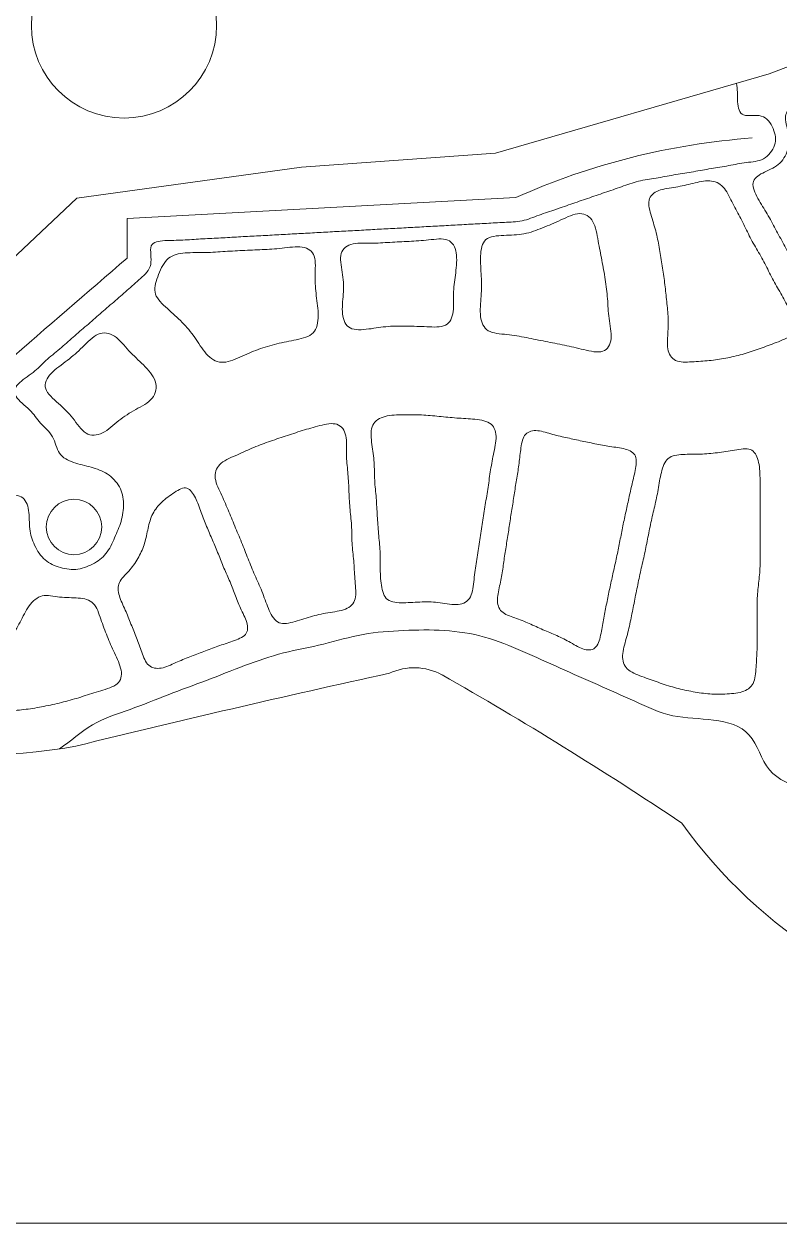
# Model space of a CAD drawing. Header units: inches. Extents: x 36 to 79.2, y 17.3 to 55.9.
# Drawn here: x 44.8 to 53.77, y 17.31 to 31.54 of the extents above; entities that cross this region are included whole.
import ezdxf

# ---------------------------------------------------------------- set-up
doc = ezdxf.new("R2010")
doc.units = ezdxf.units.IN
for name, color, linetype, lineweight in [('01_ORIGINAL_CAD', 7, 'CONTINUOUS', 20), ('10_EXTENSION_MASSES', 7, 'CONTINUOUS', 15), ('11_NODAL_COURTS', 7, 'CONTINUOUS', 15), ('15_NEIGHBOURHOOD_CIRCULATION', 7, 'CONTINUOUS', 13)]:
    doc.layers.add(name, color=color, linetype=linetype, lineweight=lineweight)

msp = doc.modelspace()

# ---------------------------------------------------------------- linework, layer by layer
at = {"layer": '01_ORIGINAL_CAD'}
msp.add_line((71.442, 17.312), (36.248, 17.312), dxfattribs=at)
for points in [[(53.65, 30.945, -0.14301), (60.243, 31.63, -0.286424), (65.36, 28.431), (66.481, 23.89, -0.272091), (64.9, 18.954), (63.661, 17.533)], [(53.65, 30.945), (50.4, 30.004), (48.095, 29.84), (45.427, 29.473), (42.376, 26.597), (41.758, 26.597, -0.10797), (36.248, 22.954)]]:
    msp.add_lwpolyline(points, format="xyb", dxfattribs=at)
msp.add_lwpolyline([(46.027, 28.759), (46.027, 29.23), (50.643, 29.479)], dxfattribs=at)
msp.add_circle((45.989, 31.521), 1.1, dxfattribs=at)
for centre, radius, start, end in [((54.073, 21.787), 8.422, 94.2501, 114.0352), ((177.596, -125.015), 202.378, 130.55026, 131.62005), ((44.306, 28.951), 6.083, 233.183, 280.5392), ((49.433, 23.211), 0.689, 61.2688, 115.2094), ((83.889, -134.15), 161.762, 102.40484, 103.75801), ((27.349, -15.654), 45.391, 56.1832, 60.407), ((57.468, 25.543), 5.979, 215.6658, 260.7622)]:
    msp.add_arc(centre, radius, start, end, dxfattribs=at)
at = {"layer": '10_EXTENSION_MASSES'}
for points, knots in [([(53.457, 29.632), (53.458, 29.687), (53.496, 29.726), (53.551, 29.758), (53.606, 29.79), (53.679, 29.814), (53.736, 29.854), (53.793, 29.895), (53.835, 29.953), (53.86, 30.017), (53.885, 30.081), (53.892, 30.151), (53.882, 30.222), (53.871, 30.292), (53.842, 30.363), (53.842, 30.421), (53.843, 30.479), (53.872, 30.524), (53.927, 30.559), (53.982, 30.594), (54.062, 30.619), (54.132, 30.626), (54.201, 30.632), (54.26, 30.62), (54.302, 30.579), (54.344, 30.537), (54.368, 30.466), (54.395, 30.398), (54.421, 30.331), (54.449, 30.266), (54.48, 30.204), (54.511, 30.142), (54.545, 30.082), (54.575, 30.02), (54.605, 29.957), (54.63, 29.893), (54.658, 29.83), (54.685, 29.766), (54.715, 29.704), (54.745, 29.641), (54.776, 29.579), (54.807, 29.517), (54.837, 29.454), (54.867, 29.392), (54.895, 29.329), (54.923, 29.267), (54.951, 29.204), (54.979, 29.142), (55.008, 29.079), (55.036, 29.017), (55.065, 28.953), (55.098, 28.888), (55.131, 28.823), (55.168, 28.756), (55.174, 28.697), (55.18, 28.637), (55.154, 28.585), (55.105, 28.544), (55.057, 28.503), (54.987, 28.473), (54.922, 28.441), (54.858, 28.409), (54.8, 28.375), (54.743, 28.338), (54.686, 28.302), (54.63, 28.263), (54.571, 28.222), (54.511, 28.181), (54.448, 28.137), (54.388, 28.123), (54.328, 28.108), (54.272, 28.124), (54.23, 28.168), (54.188, 28.211), (54.16, 28.283), (54.128, 28.349), (54.097, 28.414), (54.063, 28.474), (54.03, 28.534), (53.997, 28.594), (53.965, 28.655), (53.933, 28.716), (53.901, 28.778), (53.869, 28.84), (53.836, 28.9), (53.803, 28.961), (53.769, 29.021), (53.737, 29.081), (53.704, 29.141), (53.673, 29.202), (53.639, 29.261), (53.605, 29.321), (53.567, 29.38), (53.53, 29.444), (53.493, 29.508), (53.456, 29.577), (53.457, 29.632)], [0, 0, 0, 0, 0.03125, 0.03125, 0.03125, 0.0625, 0.0625, 0.0625, 0.09375, 0.09375, 0.09375, 0.125, 0.125, 0.125, 0.15625, 0.15625, 0.15625, 0.1875, 0.1875, 0.1875, 0.21875, 0.21875, 0.21875, 0.25, 0.25, 0.25, 0.28125, 0.28125, 0.28125, 0.3125, 0.3125, 0.3125, 0.34375, 0.34375, 0.34375, 0.375, 0.375, 0.375, 0.40625, 0.40625, 0.40625, 0.4375, 0.4375, 0.4375, 0.46875, 0.46875, 0.46875, 0.5, 0.5, 0.5, 0.53125, 0.53125, 0.53125, 0.5625, 0.5625, 0.5625, 0.59375, 0.59375, 0.59375, 0.625, 0.625, 0.625, 0.65625, 0.65625, 0.65625, 0.6875, 0.6875, 0.6875, 0.71875, 0.71875, 0.71875, 0.75, 0.75, 0.75, 0.78125, 0.78125, 0.78125, 0.8125, 0.8125, 0.8125, 0.84375, 0.84375, 0.84375, 0.875, 0.875, 0.875, 0.90625, 0.90625, 0.90625, 0.9375, 0.9375, 0.9375, 0.96875, 0.96875, 0.96875, 1, 1, 1, 1]), ([(52.223, 29.446), (52.235, 29.5), (52.279, 29.538), (52.338, 29.561), (52.397, 29.584), (52.471, 29.592), (52.541, 29.603), (52.61, 29.615), (52.675, 29.629), (52.743, 29.646), (52.811, 29.662), (52.881, 29.681), (52.943, 29.677), (53.006, 29.674), (53.06, 29.648), (53.102, 29.603), (53.144, 29.557), (53.174, 29.492), (53.206, 29.43), (53.237, 29.368), (53.271, 29.31), (53.302, 29.251), (53.333, 29.191), (53.361, 29.13), (53.391, 29.07), (53.42, 29.01), (53.452, 28.951), (53.486, 28.892), (53.519, 28.834), (53.554, 28.776), (53.586, 28.717), (53.617, 28.658), (53.646, 28.597), (53.677, 28.538), (53.708, 28.479), (53.742, 28.422), (53.774, 28.364), (53.807, 28.305), (53.838, 28.246), (53.873, 28.185), (53.909, 28.123), (53.948, 28.061), (53.96, 28.003), (53.972, 27.945), (53.957, 27.891), (53.914, 27.851), (53.871, 27.811), (53.8, 27.784), (53.733, 27.759), (53.667, 27.734), (53.604, 27.711), (53.542, 27.688), (53.479, 27.666), (53.416, 27.644), (53.352, 27.625), (53.288, 27.606), (53.223, 27.59), (53.158, 27.577), (53.093, 27.564), (53.028, 27.553), (52.962, 27.546), (52.896, 27.539), (52.828, 27.536), (52.758, 27.531), (52.687, 27.526), (52.614, 27.52), (52.559, 27.539), (52.503, 27.557), (52.466, 27.602), (52.451, 27.661), (52.435, 27.721), (52.442, 27.795), (52.446, 27.866), (52.451, 27.937), (52.453, 28.004), (52.449, 28.071), (52.446, 28.138), (52.437, 28.204), (52.43, 28.27), (52.422, 28.336), (52.416, 28.403), (52.408, 28.469), (52.4, 28.535), (52.39, 28.601), (52.38, 28.667), (52.37, 28.733), (52.359, 28.798), (52.347, 28.864), (52.336, 28.929), (52.324, 28.993), (52.308, 29.058), (52.292, 29.122), (52.272, 29.187), (52.252, 29.254), (52.232, 29.322), (52.211, 29.392), (52.223, 29.446)], [0, 0, 0, 0, 0.03125, 0.03125, 0.03125, 0.0625, 0.0625, 0.0625, 0.09375, 0.09375, 0.09375, 0.125, 0.125, 0.125, 0.15625, 0.15625, 0.15625, 0.1875, 0.1875, 0.1875, 0.21875, 0.21875, 0.21875, 0.25, 0.25, 0.25, 0.28125, 0.28125, 0.28125, 0.3125, 0.3125, 0.3125, 0.34375, 0.34375, 0.34375, 0.375, 0.375, 0.375, 0.40625, 0.40625, 0.40625, 0.4375, 0.4375, 0.4375, 0.46875, 0.46875, 0.46875, 0.5, 0.5, 0.5, 0.53125, 0.53125, 0.53125, 0.5625, 0.5625, 0.5625, 0.59375, 0.59375, 0.59375, 0.625, 0.625, 0.625, 0.65625, 0.65625, 0.65625, 0.6875, 0.6875, 0.6875, 0.71875, 0.71875, 0.71875, 0.75, 0.75, 0.75, 0.78125, 0.78125, 0.78125, 0.8125, 0.8125, 0.8125, 0.84375, 0.84375, 0.84375, 0.875, 0.875, 0.875, 0.90625, 0.90625, 0.90625, 0.9375, 0.9375, 0.9375, 0.96875, 0.96875, 0.96875, 1, 1, 1, 1]), ([(50.314, 27.899), (50.259, 27.932), (50.232, 27.994), (50.223, 28.068), (50.214, 28.142), (50.224, 28.228), (50.229, 28.309), (50.234, 28.389), (50.234, 28.465), (50.231, 28.544), (50.227, 28.623), (50.22, 28.706), (50.223, 28.785), (50.226, 28.864), (50.239, 28.939), (50.287, 28.979), (50.335, 29.02), (50.417, 29.026), (50.499, 29.03), (50.58, 29.033), (50.661, 29.034), (50.738, 29.049), (50.814, 29.063), (50.886, 29.09), (50.958, 29.119), (51.03, 29.148), (51.102, 29.178), (51.177, 29.213), (51.253, 29.248), (51.332, 29.287), (51.4, 29.288), (51.467, 29.29), (51.521, 29.254), (51.556, 29.192), (51.59, 29.131), (51.604, 29.043), (51.619, 28.963), (51.633, 28.882), (51.648, 28.808), (51.663, 28.734), (51.677, 28.659), (51.691, 28.583), (51.703, 28.507), (51.715, 28.431), (51.724, 28.354), (51.73, 28.278), (51.735, 28.201), (51.737, 28.126), (51.748, 28.045), (51.759, 27.964), (51.779, 27.878), (51.772, 27.806), (51.765, 27.734), (51.732, 27.674), (51.673, 27.655), (51.613, 27.635), (51.528, 27.655), (51.448, 27.674), (51.367, 27.693), (51.293, 27.711), (51.218, 27.727), (51.143, 27.742), (51.068, 27.756), (50.993, 27.771), (50.918, 27.786), (50.843, 27.803), (50.767, 27.817), (50.692, 27.832), (50.616, 27.844), (50.535, 27.853), (50.455, 27.861), (50.37, 27.865), (50.314, 27.899)], [0, 0, 0, 0, 0.041667, 0.041667, 0.041667, 0.083333, 0.083333, 0.083333, 0.125, 0.125, 0.125, 0.166667, 0.166667, 0.166667, 0.208333, 0.208333, 0.208333, 0.25, 0.25, 0.25, 0.291667, 0.291667, 0.291667, 0.333333, 0.333333, 0.333333, 0.375, 0.375, 0.375, 0.416667, 0.416667, 0.416667, 0.458333, 0.458333, 0.458333, 0.5, 0.5, 0.5, 0.541667, 0.541667, 0.541667, 0.583333, 0.583333, 0.583333, 0.625, 0.625, 0.625, 0.666667, 0.666667, 0.666667, 0.708333, 0.708333, 0.708333, 0.75, 0.75, 0.75, 0.791667, 0.791667, 0.791667, 0.833333, 0.833333, 0.833333, 0.875, 0.875, 0.875, 0.916667, 0.916667, 0.916667, 0.958333, 0.958333, 0.958333, 1, 1, 1, 1]), ([(46.363, 28.333), (46.343, 28.395), (46.364, 28.464), (46.39, 28.538), (46.417, 28.611), (46.449, 28.69), (46.498, 28.74), (46.547, 28.79), (46.613, 28.81), (46.687, 28.819), (46.762, 28.827), (46.846, 28.824), (46.927, 28.825), (47.007, 28.826), (47.084, 28.832), (47.161, 28.837), (47.239, 28.842), (47.317, 28.846), (47.395, 28.85), (47.474, 28.854), (47.552, 28.858), (47.629, 28.861), (47.706, 28.865), (47.783, 28.868), (47.865, 28.878), (47.947, 28.887), (48.035, 28.901), (48.105, 28.891), (48.175, 28.88), (48.227, 28.844), (48.248, 28.782), (48.269, 28.719), (48.259, 28.63), (48.257, 28.548), (48.256, 28.466), (48.263, 28.391), (48.272, 28.314), (48.282, 28.236), (48.295, 28.155), (48.295, 28.077), (48.294, 27.998), (48.281, 27.922), (48.235, 27.874), (48.19, 27.827), (48.112, 27.809), (48.035, 27.792), (47.957, 27.776), (47.879, 27.762), (47.803, 27.743), (47.728, 27.725), (47.654, 27.703), (47.582, 27.676), (47.509, 27.649), (47.438, 27.618), (47.364, 27.585), (47.291, 27.553), (47.215, 27.52), (47.147, 27.524), (47.078, 27.528), (47.017, 27.569), (46.966, 27.626), (46.915, 27.683), (46.874, 27.755), (46.829, 27.82), (46.784, 27.885), (46.734, 27.942), (46.679, 27.998), (46.624, 28.053), (46.564, 28.106), (46.504, 28.161), (46.444, 28.216), (46.383, 28.271), (46.363, 28.333)], [0, 0, 0, 0, 0.041667, 0.041667, 0.041667, 0.083333, 0.083333, 0.083333, 0.125, 0.125, 0.125, 0.166667, 0.166667, 0.166667, 0.208333, 0.208333, 0.208333, 0.25, 0.25, 0.25, 0.291667, 0.291667, 0.291667, 0.333333, 0.333333, 0.333333, 0.375, 0.375, 0.375, 0.416667, 0.416667, 0.416667, 0.458333, 0.458333, 0.458333, 0.5, 0.5, 0.5, 0.541667, 0.541667, 0.541667, 0.583333, 0.583333, 0.583333, 0.625, 0.625, 0.625, 0.666667, 0.666667, 0.666667, 0.708333, 0.708333, 0.708333, 0.75, 0.75, 0.75, 0.791667, 0.791667, 0.791667, 0.833333, 0.833333, 0.833333, 0.875, 0.875, 0.875, 0.916667, 0.916667, 0.916667, 0.958333, 0.958333, 0.958333, 1, 1, 1, 1]), ([(48.674, 27.931), (48.618, 27.959), (48.592, 28.023), (48.584, 28.097), (48.576, 28.17), (48.587, 28.254), (48.592, 28.332), (48.597, 28.411), (48.597, 28.484), (48.585, 28.562), (48.574, 28.641), (48.552, 28.725), (48.563, 28.79), (48.574, 28.856), (48.617, 28.902), (48.683, 28.922), (48.748, 28.943), (48.835, 28.937), (48.916, 28.937), (48.997, 28.937), (49.072, 28.942), (49.147, 28.947), (49.222, 28.951), (49.298, 28.954), (49.374, 28.959), (49.449, 28.963), (49.525, 28.968), (49.606, 28.976), (49.687, 28.985), (49.773, 28.997), (49.832, 28.974), (49.89, 28.951), (49.922, 28.894), (49.933, 28.822), (49.945, 28.751), (49.937, 28.665), (49.927, 28.587), (49.917, 28.509), (49.906, 28.438), (49.903, 28.361), (49.9, 28.284), (49.906, 28.2), (49.897, 28.127), (49.887, 28.054), (49.862, 27.992), (49.806, 27.964), (49.751, 27.936), (49.665, 27.942), (49.583, 27.946), (49.502, 27.95), (49.426, 27.951), (49.35, 27.953), (49.274, 27.954), (49.199, 27.955), (49.124, 27.949), (49.049, 27.943), (48.974, 27.929), (48.895, 27.919), (48.815, 27.909), (48.729, 27.902), (48.674, 27.931)], [0, 0, 0, 0, 0.05, 0.05, 0.05, 0.1, 0.1, 0.1, 0.15, 0.15, 0.15, 0.2, 0.2, 0.2, 0.25, 0.25, 0.25, 0.3, 0.3, 0.3, 0.35, 0.35, 0.35, 0.4, 0.4, 0.4, 0.45, 0.45, 0.45, 0.5, 0.5, 0.5, 0.55, 0.55, 0.55, 0.6, 0.6, 0.6, 0.65, 0.65, 0.65, 0.7, 0.7, 0.7, 0.75, 0.75, 0.75, 0.8, 0.8, 0.8, 0.85, 0.85, 0.85, 0.9, 0.9, 0.9, 0.95, 0.95, 0.95, 1, 1, 1, 1]), ([(45.059, 27.211), (45.04, 27.272), (45.072, 27.336), (45.125, 27.392), (45.178, 27.448), (45.251, 27.497), (45.316, 27.546), (45.381, 27.596), (45.437, 27.646), (45.496, 27.704), (45.555, 27.763), (45.617, 27.829), (45.682, 27.857), (45.747, 27.885), (45.815, 27.874), (45.877, 27.833), (45.938, 27.792), (45.992, 27.721), (46.048, 27.66), (46.104, 27.6), (46.162, 27.55), (46.22, 27.492), (46.278, 27.435), (46.337, 27.369), (46.359, 27.299), (46.381, 27.228), (46.368, 27.153), (46.322, 27.097), (46.276, 27.041), (46.199, 27.003), (46.128, 26.964), (46.057, 26.925), (45.992, 26.883), (45.928, 26.832), (45.864, 26.781), (45.801, 26.72), (45.734, 26.687), (45.667, 26.654), (45.597, 26.648), (45.538, 26.684), (45.479, 26.719), (45.432, 26.796), (45.38, 26.861), (45.329, 26.926), (45.274, 26.979), (45.211, 27.035), (45.149, 27.091), (45.078, 27.15), (45.059, 27.211)], [0, 0, 0, 0, 0.0625, 0.0625, 0.0625, 0.125, 0.125, 0.125, 0.1875, 0.1875, 0.1875, 0.25, 0.25, 0.25, 0.3125, 0.3125, 0.3125, 0.375, 0.375, 0.375, 0.4375, 0.4375, 0.4375, 0.5, 0.5, 0.5, 0.5625, 0.5625, 0.5625, 0.625, 0.625, 0.625, 0.6875, 0.6875, 0.6875, 0.75, 0.75, 0.75, 0.8125, 0.8125, 0.8125, 0.875, 0.875, 0.875, 0.9375, 0.9375, 0.9375, 1, 1, 1, 1]), ([(48.943, 26.779), (48.969, 26.833), (49.024, 26.865), (49.09, 26.882), (49.156, 26.899), (49.232, 26.9), (49.306, 26.901), (49.379, 26.902), (49.45, 26.902), (49.521, 26.899), (49.591, 26.896), (49.661, 26.889), (49.73, 26.882), (49.8, 26.875), (49.869, 26.868), (49.94, 26.863), (50.011, 26.858), (50.083, 26.855), (50.156, 26.848), (50.229, 26.84), (50.303, 26.828), (50.347, 26.79), (50.392, 26.752), (50.408, 26.688), (50.406, 26.619), (50.404, 26.55), (50.385, 26.476), (50.37, 26.404), (50.355, 26.333), (50.345, 26.265), (50.334, 26.197), (50.324, 26.128), (50.314, 26.059), (50.303, 25.99), (50.293, 25.92), (50.281, 25.851), (50.27, 25.782), (50.26, 25.713), (50.249, 25.643), (50.239, 25.574), (50.228, 25.505), (50.217, 25.435), (50.205, 25.366), (50.194, 25.298), (50.184, 25.229), (50.173, 25.16), (50.163, 25.091), (50.153, 25.022), (50.145, 24.948), (50.137, 24.874), (50.131, 24.796), (50.102, 24.742), (50.073, 24.688), (50.02, 24.656), (49.956, 24.65), (49.892, 24.644), (49.816, 24.662), (49.743, 24.672), (49.67, 24.682), (49.601, 24.683), (49.529, 24.681), (49.457, 24.678), (49.383, 24.672), (49.309, 24.671), (49.236, 24.67), (49.165, 24.674), (49.119, 24.709), (49.074, 24.743), (49.055, 24.808), (49.045, 24.878), (49.034, 24.947), (49.031, 25.022), (49.031, 25.095), (49.03, 25.167), (49.031, 25.238), (49.028, 25.308), (49.024, 25.378), (49.015, 25.447), (49.009, 25.517), (49.003, 25.588), (48.999, 25.658), (48.995, 25.729), (48.991, 25.799), (48.987, 25.87), (48.981, 25.94), (48.975, 26.01), (48.967, 26.08), (48.964, 26.15), (48.961, 26.22), (48.963, 26.291), (48.957, 26.362), (48.951, 26.432), (48.938, 26.503), (48.929, 26.576), (48.92, 26.649), (48.917, 26.725), (48.943, 26.779)], [0, 0, 0, 0, 0.03125, 0.03125, 0.03125, 0.0625, 0.0625, 0.0625, 0.09375, 0.09375, 0.09375, 0.125, 0.125, 0.125, 0.15625, 0.15625, 0.15625, 0.1875, 0.1875, 0.1875, 0.21875, 0.21875, 0.21875, 0.25, 0.25, 0.25, 0.28125, 0.28125, 0.28125, 0.3125, 0.3125, 0.3125, 0.34375, 0.34375, 0.34375, 0.375, 0.375, 0.375, 0.40625, 0.40625, 0.40625, 0.4375, 0.4375, 0.4375, 0.46875, 0.46875, 0.46875, 0.5, 0.5, 0.5, 0.53125, 0.53125, 0.53125, 0.5625, 0.5625, 0.5625, 0.59375, 0.59375, 0.59375, 0.625, 0.625, 0.625, 0.65625, 0.65625, 0.65625, 0.6875, 0.6875, 0.6875, 0.71875, 0.71875, 0.71875, 0.75, 0.75, 0.75, 0.78125, 0.78125, 0.78125, 0.8125, 0.8125, 0.8125, 0.84375, 0.84375, 0.84375, 0.875, 0.875, 0.875, 0.90625, 0.90625, 0.90625, 0.9375, 0.9375, 0.9375, 0.96875, 0.96875, 0.96875, 1, 1, 1, 1]), ([(47.073, 26.144), (47.064, 26.208), (47.082, 26.266), (47.126, 26.311), (47.171, 26.356), (47.242, 26.386), (47.31, 26.416), (47.378, 26.447), (47.443, 26.477), (47.507, 26.504), (47.572, 26.531), (47.637, 26.556), (47.703, 26.58), (47.769, 26.603), (47.837, 26.626), (47.904, 26.648), (47.971, 26.67), (48.038, 26.692), (48.105, 26.713), (48.173, 26.734), (48.242, 26.755), (48.314, 26.773), (48.386, 26.791), (48.461, 26.806), (48.517, 26.788), (48.573, 26.769), (48.609, 26.717), (48.623, 26.652), (48.637, 26.587), (48.63, 26.508), (48.631, 26.434), (48.631, 26.36), (48.64, 26.292), (48.646, 26.222), (48.653, 26.153), (48.656, 26.082), (48.659, 26.012), (48.662, 25.941), (48.665, 25.87), (48.671, 25.8), (48.677, 25.73), (48.686, 25.66), (48.69, 25.59), (48.694, 25.519), (48.693, 25.448), (48.697, 25.378), (48.701, 25.307), (48.71, 25.238), (48.716, 25.169), (48.722, 25.099), (48.724, 25.028), (48.73, 24.954), (48.736, 24.88), (48.747, 24.803), (48.737, 24.741), (48.726, 24.679), (48.695, 24.633), (48.64, 24.605), (48.586, 24.577), (48.508, 24.568), (48.436, 24.557), (48.363, 24.546), (48.296, 24.531), (48.227, 24.512), (48.159, 24.493), (48.09, 24.469), (48.021, 24.449), (47.952, 24.429), (47.882, 24.413), (47.83, 24.434), (47.778, 24.456), (47.743, 24.515), (47.714, 24.579), (47.685, 24.644), (47.662, 24.715), (47.636, 24.782), (47.61, 24.848), (47.581, 24.911), (47.553, 24.975), (47.525, 25.039), (47.498, 25.103), (47.472, 25.168), (47.446, 25.233), (47.421, 25.298), (47.395, 25.363), (47.369, 25.428), (47.341, 25.493), (47.314, 25.557), (47.287, 25.622), (47.261, 25.686), (47.234, 25.75), (47.207, 25.815), (47.181, 25.879), (47.149, 25.945), (47.118, 26.012), (47.082, 26.08), (47.073, 26.144)], [0, 0, 0, 0, 0.03125, 0.03125, 0.03125, 0.0625, 0.0625, 0.0625, 0.09375, 0.09375, 0.09375, 0.125, 0.125, 0.125, 0.15625, 0.15625, 0.15625, 0.1875, 0.1875, 0.1875, 0.21875, 0.21875, 0.21875, 0.25, 0.25, 0.25, 0.28125, 0.28125, 0.28125, 0.3125, 0.3125, 0.3125, 0.34375, 0.34375, 0.34375, 0.375, 0.375, 0.375, 0.40625, 0.40625, 0.40625, 0.4375, 0.4375, 0.4375, 0.46875, 0.46875, 0.46875, 0.5, 0.5, 0.5, 0.53125, 0.53125, 0.53125, 0.5625, 0.5625, 0.5625, 0.59375, 0.59375, 0.59375, 0.625, 0.625, 0.625, 0.65625, 0.65625, 0.65625, 0.6875, 0.6875, 0.6875, 0.71875, 0.71875, 0.71875, 0.75, 0.75, 0.75, 0.78125, 0.78125, 0.78125, 0.8125, 0.8125, 0.8125, 0.84375, 0.84375, 0.84375, 0.875, 0.875, 0.875, 0.90625, 0.90625, 0.90625, 0.9375, 0.9375, 0.9375, 0.96875, 0.96875, 0.96875, 1, 1, 1, 1]), ([(50.629, 24.491), (50.571, 24.512), (50.511, 24.531), (50.474, 24.567), (50.436, 24.603), (50.422, 24.654), (50.423, 24.712), (50.424, 24.769), (50.44, 24.832), (50.454, 24.893), (50.467, 24.953), (50.477, 25.011), (50.486, 25.07), (50.494, 25.128), (50.502, 25.187), (50.511, 25.246), (50.52, 25.305), (50.53, 25.364), (50.539, 25.423), (50.549, 25.482), (50.558, 25.54), (50.566, 25.599), (50.575, 25.658), (50.584, 25.717), (50.594, 25.776), (50.603, 25.835), (50.613, 25.893), (50.622, 25.952), (50.631, 26.011), (50.639, 26.071), (50.649, 26.129), (50.658, 26.188), (50.669, 26.245), (50.677, 26.305), (50.685, 26.364), (50.691, 26.425), (50.699, 26.487), (50.707, 26.55), (50.717, 26.615), (50.746, 26.656), (50.776, 26.697), (50.824, 26.715), (50.88, 26.714), (50.935, 26.712), (50.997, 26.692), (51.057, 26.675), (51.117, 26.658), (51.175, 26.644), (51.233, 26.632), (51.291, 26.619), (51.349, 26.606), (51.407, 26.594), (51.465, 26.582), (51.523, 26.57), (51.581, 26.558), (51.639, 26.546), (51.697, 26.534), (51.758, 26.525), (51.819, 26.516), (51.884, 26.511), (51.94, 26.495), (51.995, 26.479), (52.042, 26.453), (52.061, 26.409), (52.08, 26.365), (52.071, 26.302), (52.059, 26.241), (52.046, 26.18), (52.03, 26.12), (52.017, 26.061), (52.003, 26.003), (51.991, 25.945), (51.978, 25.887), (51.966, 25.83), (51.952, 25.772), (51.94, 25.713), (51.927, 25.655), (51.915, 25.597), (51.904, 25.538), (51.892, 25.48), (51.88, 25.421), (51.869, 25.363), (51.857, 25.305), (51.845, 25.246), (51.833, 25.188), (51.82, 25.13), (51.807, 25.072), (51.794, 25.014), (51.781, 24.956), (51.768, 24.898), (51.756, 24.839), (51.743, 24.781), (51.732, 24.723), (51.72, 24.665), (51.708, 24.607), (51.696, 24.549), (51.685, 24.49), (51.675, 24.431), (51.665, 24.371), (51.653, 24.309), (51.641, 24.247), (51.625, 24.183), (51.593, 24.147), (51.56, 24.111), (51.511, 24.103), (51.457, 24.117), (51.404, 24.131), (51.347, 24.166), (51.292, 24.198), (51.237, 24.229), (51.183, 24.257), (51.129, 24.282), (51.074, 24.306), (51.018, 24.327), (50.963, 24.351), (50.908, 24.375), (50.855, 24.401), (50.8, 24.425), (50.745, 24.449), (50.688, 24.47), (50.629, 24.491)], [0, 0, 0, 0, 0.025, 0.025, 0.025, 0.05, 0.05, 0.05, 0.075, 0.075, 0.075, 0.1, 0.1, 0.1, 0.125, 0.125, 0.125, 0.15, 0.15, 0.15, 0.175, 0.175, 0.175, 0.2, 0.2, 0.2, 0.225, 0.225, 0.225, 0.25, 0.25, 0.25, 0.275, 0.275, 0.275, 0.3, 0.3, 0.3, 0.325, 0.325, 0.325, 0.35, 0.35, 0.35, 0.375, 0.375, 0.375, 0.4, 0.4, 0.4, 0.425, 0.425, 0.425, 0.45, 0.45, 0.45, 0.475, 0.475, 0.475, 0.5, 0.5, 0.5, 0.525, 0.525, 0.525, 0.55, 0.55, 0.55, 0.575, 0.575, 0.575, 0.6, 0.6, 0.6, 0.625, 0.625, 0.625, 0.65, 0.65, 0.65, 0.675, 0.675, 0.675, 0.7, 0.7, 0.7, 0.725, 0.725, 0.725, 0.75, 0.75, 0.75, 0.775, 0.775, 0.775, 0.8, 0.8, 0.8, 0.825, 0.825, 0.825, 0.85, 0.85, 0.85, 0.875, 0.875, 0.875, 0.9, 0.9, 0.9, 0.925, 0.925, 0.925, 0.95, 0.95, 0.95, 0.975, 0.975, 0.975, 1, 1, 1, 1]), ([(51.965, 23.886), (51.923, 23.927), (51.906, 23.983), (51.909, 24.046), (51.912, 24.109), (51.934, 24.178), (51.952, 24.246), (51.971, 24.313), (51.987, 24.378), (52, 24.443), (52.014, 24.508), (52.027, 24.574), (52.04, 24.639), (52.052, 24.705), (52.065, 24.771), (52.079, 24.836), (52.092, 24.902), (52.106, 24.967), (52.12, 25.033), (52.135, 25.098), (52.15, 25.163), (52.165, 25.229), (52.179, 25.294), (52.192, 25.36), (52.205, 25.425), (52.218, 25.491), (52.231, 25.557), (52.245, 25.622), (52.259, 25.688), (52.275, 25.753), (52.29, 25.818), (52.305, 25.882), (52.319, 25.947), (52.331, 26.014), (52.343, 26.081), (52.352, 26.151), (52.369, 26.217), (52.385, 26.284), (52.408, 26.347), (52.451, 26.383), (52.495, 26.419), (52.559, 26.427), (52.626, 26.431), (52.694, 26.434), (52.764, 26.433), (52.832, 26.435), (52.901, 26.437), (52.966, 26.443), (53.034, 26.451), (53.101, 26.459), (53.17, 26.469), (53.239, 26.481), (53.308, 26.493), (53.378, 26.507), (53.427, 26.489), (53.475, 26.47), (53.503, 26.42), (53.519, 26.358), (53.535, 26.296), (53.539, 26.222), (53.541, 26.152), (53.543, 26.081), (53.544, 26.013), (53.544, 25.946), (53.544, 25.878), (53.543, 25.81), (53.543, 25.742), (53.542, 25.674), (53.542, 25.606), (53.542, 25.538), (53.542, 25.47), (53.542, 25.402), (53.543, 25.333), (53.543, 25.265), (53.545, 25.197), (53.542, 25.129), (53.54, 25.061), (53.534, 24.994), (53.527, 24.927), (53.52, 24.86), (53.511, 24.794), (53.508, 24.726), (53.504, 24.659), (53.505, 24.59), (53.506, 24.522), (53.506, 24.454), (53.507, 24.386), (53.507, 24.318), (53.507, 24.25), (53.507, 24.182), (53.505, 24.114), (53.503, 24.046), (53.498, 23.978), (53.494, 23.908), (53.489, 23.838), (53.484, 23.766), (53.459, 23.715), (53.433, 23.663), (53.386, 23.632), (53.326, 23.614), (53.266, 23.596), (53.194, 23.591), (53.123, 23.588), (53.053, 23.586), (52.986, 23.586), (52.919, 23.592), (52.852, 23.597), (52.786, 23.608), (52.721, 23.621), (52.655, 23.633), (52.589, 23.647), (52.524, 23.665), (52.46, 23.683), (52.396, 23.704), (52.333, 23.727), (52.269, 23.749), (52.205, 23.772), (52.139, 23.796), (52.074, 23.82), (52.006, 23.845), (51.965, 23.886)], [0, 0, 0, 0, 0.025, 0.025, 0.025, 0.05, 0.05, 0.05, 0.075, 0.075, 0.075, 0.1, 0.1, 0.1, 0.125, 0.125, 0.125, 0.15, 0.15, 0.15, 0.175, 0.175, 0.175, 0.2, 0.2, 0.2, 0.225, 0.225, 0.225, 0.25, 0.25, 0.25, 0.275, 0.275, 0.275, 0.3, 0.3, 0.3, 0.325, 0.325, 0.325, 0.35, 0.35, 0.35, 0.375, 0.375, 0.375, 0.4, 0.4, 0.4, 0.425, 0.425, 0.425, 0.45, 0.45, 0.45, 0.475, 0.475, 0.475, 0.5, 0.5, 0.5, 0.525, 0.525, 0.525, 0.55, 0.55, 0.55, 0.575, 0.575, 0.575, 0.6, 0.6, 0.6, 0.625, 0.625, 0.625, 0.65, 0.65, 0.65, 0.675, 0.675, 0.675, 0.7, 0.7, 0.7, 0.725, 0.725, 0.725, 0.75, 0.75, 0.75, 0.775, 0.775, 0.775, 0.8, 0.8, 0.8, 0.825, 0.825, 0.825, 0.85, 0.85, 0.85, 0.875, 0.875, 0.875, 0.9, 0.9, 0.9, 0.925, 0.925, 0.925, 0.95, 0.95, 0.95, 0.975, 0.975, 0.975, 1, 1, 1, 1]), ([(45.934, 24.753), (45.918, 24.809), (45.913, 24.863), (45.935, 24.911), (45.957, 24.959), (46.004, 25.002), (46.046, 25.047), (46.087, 25.093), (46.122, 25.142), (46.152, 25.195), (46.183, 25.247), (46.208, 25.302), (46.227, 25.358), (46.245, 25.415), (46.257, 25.474), (46.27, 25.533), (46.283, 25.592), (46.297, 25.652), (46.321, 25.706), (46.346, 25.76), (46.38, 25.807), (46.422, 25.85), (46.465, 25.893), (46.515, 25.931), (46.567, 25.967), (46.62, 26.003), (46.675, 26.037), (46.719, 26.033), (46.764, 26.029), (46.798, 25.988), (46.826, 25.937), (46.854, 25.885), (46.875, 25.823), (46.896, 25.765), (46.918, 25.706), (46.939, 25.652), (46.962, 25.598), (46.984, 25.543), (47.008, 25.488), (47.031, 25.433), (47.055, 25.379), (47.078, 25.324), (47.101, 25.269), (47.123, 25.213), (47.144, 25.158), (47.167, 25.103), (47.19, 25.048), (47.216, 24.993), (47.239, 24.938), (47.262, 24.883), (47.283, 24.828), (47.304, 24.773), (47.325, 24.718), (47.346, 24.663), (47.372, 24.607), (47.398, 24.55), (47.43, 24.493), (47.446, 24.438), (47.462, 24.384), (47.462, 24.333), (47.431, 24.296), (47.4, 24.259), (47.339, 24.236), (47.279, 24.215), (47.219, 24.194), (47.161, 24.176), (47.104, 24.155), (47.047, 24.135), (46.992, 24.113), (46.937, 24.092), (46.881, 24.07), (46.825, 24.05), (46.77, 24.029), (46.715, 24.008), (46.66, 23.986), (46.604, 23.961), (46.547, 23.935), (46.489, 23.906), (46.432, 23.896), (46.376, 23.886), (46.321, 23.895), (46.283, 23.93), (46.244, 23.964), (46.221, 24.025), (46.2, 24.083), (46.179, 24.142), (46.159, 24.199), (46.137, 24.254), (46.116, 24.31), (46.094, 24.364), (46.072, 24.419), (46.05, 24.474), (46.029, 24.529), (46.004, 24.585), (45.979, 24.641), (45.951, 24.698), (45.934, 24.753)], [0, 0, 0, 0, 0.03125, 0.03125, 0.03125, 0.0625, 0.0625, 0.0625, 0.09375, 0.09375, 0.09375, 0.125, 0.125, 0.125, 0.15625, 0.15625, 0.15625, 0.1875, 0.1875, 0.1875, 0.21875, 0.21875, 0.21875, 0.25, 0.25, 0.25, 0.28125, 0.28125, 0.28125, 0.3125, 0.3125, 0.3125, 0.34375, 0.34375, 0.34375, 0.375, 0.375, 0.375, 0.40625, 0.40625, 0.40625, 0.4375, 0.4375, 0.4375, 0.46875, 0.46875, 0.46875, 0.5, 0.5, 0.5, 0.53125, 0.53125, 0.53125, 0.5625, 0.5625, 0.5625, 0.59375, 0.59375, 0.59375, 0.625, 0.625, 0.625, 0.65625, 0.65625, 0.65625, 0.6875, 0.6875, 0.6875, 0.71875, 0.71875, 0.71875, 0.75, 0.75, 0.75, 0.78125, 0.78125, 0.78125, 0.8125, 0.8125, 0.8125, 0.84375, 0.84375, 0.84375, 0.875, 0.875, 0.875, 0.90625, 0.90625, 0.90625, 0.9375, 0.9375, 0.9375, 0.96875, 0.96875, 0.96875, 1, 1, 1, 1]), ([(44.239, 23.37), (44.19, 23.392), (44.173, 23.45), (44.191, 23.512), (44.209, 23.575), (44.261, 23.642), (44.305, 23.705), (44.349, 23.769), (44.385, 23.829), (44.421, 23.89), (44.456, 23.952), (44.493, 24.014), (44.531, 24.075), (44.568, 24.136), (44.608, 24.196), (44.646, 24.256), (44.684, 24.316), (44.72, 24.376), (44.755, 24.441), (44.789, 24.505), (44.821, 24.574), (44.863, 24.633), (44.905, 24.691), (44.957, 24.738), (45.018, 24.752), (45.08, 24.766), (45.151, 24.746), (45.225, 24.738), (45.299, 24.73), (45.376, 24.733), (45.446, 24.727), (45.517, 24.722), (45.581, 24.707), (45.624, 24.663), (45.668, 24.618), (45.69, 24.545), (45.714, 24.475), (45.738, 24.405), (45.763, 24.338), (45.789, 24.273), (45.816, 24.207), (45.844, 24.144), (45.875, 24.076), (45.907, 24.008), (45.942, 23.936), (45.954, 23.871), (45.966, 23.806), (45.955, 23.749), (45.909, 23.71), (45.864, 23.67), (45.785, 23.649), (45.712, 23.627), (45.639, 23.605), (45.571, 23.582), (45.503, 23.561), (45.435, 23.539), (45.367, 23.519), (45.298, 23.501), (45.229, 23.483), (45.159, 23.467), (45.089, 23.452), (45.019, 23.437), (44.949, 23.424), (44.879, 23.414), (44.809, 23.404), (44.738, 23.397), (44.667, 23.391), (44.596, 23.385), (44.525, 23.38), (44.448, 23.371), (44.37, 23.361), (44.288, 23.348), (44.239, 23.37)], [0, 0, 0, 0, 0.041667, 0.041667, 0.041667, 0.083333, 0.083333, 0.083333, 0.125, 0.125, 0.125, 0.166667, 0.166667, 0.166667, 0.208333, 0.208333, 0.208333, 0.25, 0.25, 0.25, 0.291667, 0.291667, 0.291667, 0.333333, 0.333333, 0.333333, 0.375, 0.375, 0.375, 0.416667, 0.416667, 0.416667, 0.458333, 0.458333, 0.458333, 0.5, 0.5, 0.5, 0.541667, 0.541667, 0.541667, 0.583333, 0.583333, 0.583333, 0.625, 0.625, 0.625, 0.666667, 0.666667, 0.666667, 0.708333, 0.708333, 0.708333, 0.75, 0.75, 0.75, 0.791667, 0.791667, 0.791667, 0.833333, 0.833333, 0.833333, 0.875, 0.875, 0.875, 0.916667, 0.916667, 0.916667, 0.958333, 0.958333, 0.958333, 1, 1, 1, 1])]:
    msp.add_open_spline(points, degree=3, knots=knots, dxfattribs=at)
at = {"layer": '11_NODAL_COURTS'}
msp.add_circle((45.395, 25.57), 0.329, dxfattribs=at)
at = {"layer": '15_NEIGHBOURHOOD_CIRCULATION'}
for points, knots in [([(42.507, 26.72), (42.572, 26.674), (42.595, 26.612), (42.655, 26.575), (42.715, 26.539), (42.811, 26.528), (42.861, 26.489), (42.911, 26.45), (42.916, 26.384), (42.91, 26.313), (42.905, 26.242), (42.891, 26.168), (42.911, 26.104), (42.931, 26.04), (42.987, 25.987), (43.047, 25.948), (43.107, 25.909), (43.172, 25.884), (43.223, 25.839), (43.274, 25.794), (43.312, 25.73), (43.35, 25.668), (43.388, 25.606), (43.426, 25.547), (43.47, 25.493), (43.514, 25.439), (43.563, 25.391), (43.62, 25.35), (43.677, 25.309), (43.742, 25.275), (43.807, 25.246), (43.872, 25.217), (43.937, 25.193), (44.004, 25.176), (44.072, 25.159), (44.142, 25.148), (44.212, 25.158), (44.282, 25.169), (44.353, 25.201), (44.399, 25.249), (44.445, 25.297), (44.466, 25.361), (44.469, 25.433), (44.473, 25.505), (44.458, 25.585), (44.405, 25.631), (44.352, 25.678), (44.262, 25.691), (44.205, 25.714), (44.148, 25.736), (44.124, 25.768), (44.152, 25.815), (44.18, 25.862), (44.261, 25.925), (44.329, 25.948), (44.398, 25.971), (44.454, 25.953), (44.526, 25.95), (44.599, 25.947), (44.688, 25.958), (44.748, 25.936), (44.808, 25.915), (44.838, 25.86), (44.852, 25.793), (44.866, 25.725), (44.862, 25.645), (44.868, 25.574), (44.874, 25.503), (44.89, 25.441), (44.917, 25.377), (44.945, 25.312), (44.985, 25.245), (45.034, 25.197), (45.084, 25.148), (45.143, 25.119), (45.208, 25.097), (45.274, 25.076), (45.346, 25.061), (45.416, 25.067), (45.486, 25.073), (45.554, 25.099), (45.616, 25.13), (45.677, 25.162), (45.732, 25.2), (45.775, 25.254), (45.818, 25.308), (45.849, 25.378), (45.878, 25.443), (45.907, 25.508), (45.934, 25.569), (45.954, 25.636), (45.973, 25.703), (45.986, 25.777), (45.984, 25.848), (45.983, 25.918), (45.969, 25.985), (45.935, 26.046), (45.901, 26.106), (45.848, 26.161), (45.79, 26.199), (45.731, 26.237), (45.666, 26.26), (45.598, 26.279), (45.53, 26.298), (45.458, 26.313), (45.391, 26.336), (45.324, 26.359), (45.262, 26.39), (45.225, 26.445), (45.187, 26.499), (45.174, 26.578), (45.139, 26.641), (45.103, 26.704), (45.044, 26.752), (44.999, 26.802), (44.953, 26.853), (44.921, 26.907), (44.867, 26.961), (44.814, 27.015), (44.739, 27.067), (44.708, 27.119), (44.677, 27.17), (44.69, 27.219), (44.733, 27.266), (44.777, 27.314), (44.851, 27.358), (44.909, 27.404), (44.967, 27.45), (45.01, 27.497), (45.061, 27.544), (45.112, 27.591), (45.171, 27.637), (45.226, 27.683), (45.281, 27.729), (45.332, 27.776), (45.384, 27.822), (45.437, 27.868), (45.492, 27.915), (45.546, 27.961), (45.6, 28.007), (45.653, 28.054), (45.706, 28.1), (45.759, 28.146), (45.813, 28.193), (45.867, 28.239), (45.92, 28.286), (45.975, 28.331), (46.028, 28.378), (46.081, 28.424), (46.133, 28.471), (46.186, 28.519), (46.239, 28.567), (46.293, 28.615), (46.306, 28.686), (46.32, 28.757), (46.293, 28.852), (46.313, 28.904), (46.334, 28.955), (46.401, 28.963), (46.472, 28.967), (46.543, 28.971), (46.617, 28.971), (46.689, 28.974), (46.76, 28.977), (46.829, 28.983), (46.899, 28.987), (46.969, 28.992), (47.041, 28.994), (47.112, 28.998), (47.183, 29.002), (47.253, 29.006), (47.323, 29.01), (47.394, 29.014), (47.465, 29.018), (47.536, 29.021), (47.607, 29.025), (47.677, 29.029), (47.748, 29.033), (47.818, 29.037), (47.889, 29.041), (47.96, 29.045), (48.031, 29.049), (48.101, 29.052), (48.172, 29.056), (48.243, 29.06), (48.313, 29.064), (48.384, 29.068), (48.455, 29.072), (48.525, 29.076), (48.596, 29.08), (48.667, 29.083), (48.737, 29.087), (48.808, 29.091), (48.879, 29.095), (48.95, 29.099), (49.02, 29.103), (49.091, 29.107), (49.162, 29.11), (49.232, 29.114), (49.303, 29.118), (49.374, 29.122), (49.444, 29.126), (49.515, 29.13), (49.586, 29.134), (49.656, 29.138), (49.727, 29.141), (49.798, 29.145), (49.869, 29.149), (49.939, 29.153), (50.01, 29.157), (50.081, 29.161), (50.151, 29.165), (50.222, 29.168), (50.293, 29.172), (50.363, 29.176), (50.434, 29.181), (50.505, 29.184), (50.576, 29.187), (50.647, 29.188), (50.715, 29.203), (50.784, 29.217), (50.85, 29.245), (50.917, 29.27), (50.983, 29.294), (51.051, 29.315), (51.118, 29.338), (51.185, 29.361), (51.251, 29.385), (51.318, 29.408), (51.385, 29.431), (51.452, 29.454), (51.519, 29.477), (51.586, 29.5), (51.653, 29.523), (51.72, 29.546), (51.787, 29.569), (51.854, 29.592), (51.921, 29.616), (51.987, 29.639), (52.054, 29.662), (52.123, 29.678), (52.192, 29.694), (52.262, 29.703), (52.333, 29.714), (52.403, 29.725), (52.472, 29.739), (52.542, 29.751), (52.611, 29.763), (52.681, 29.774), (52.751, 29.785), (52.821, 29.797), (52.891, 29.811), (52.96, 29.822), (53.03, 29.834), (53.1, 29.844), (53.17, 29.857), (53.239, 29.869), (53.309, 29.885), (53.379, 29.894), (53.45, 29.903), (53.521, 29.906), (53.582, 29.939), (53.643, 29.972), (53.693, 30.035), (53.713, 30.1), (53.733, 30.165), (53.724, 30.231), (53.697, 30.296), (53.669, 30.362), (53.624, 30.426), (53.556, 30.445), (53.488, 30.464), (53.398, 30.438), (53.345, 30.458), (53.293, 30.478), (53.278, 30.544), (53.274, 30.616), (53.27, 30.689), (53.276, 30.769), (53.26, 30.832)], [0, 0, 0, 0, 0.010753, 0.010753, 0.010753, 0.021505, 0.021505, 0.021505, 0.032258, 0.032258, 0.032258, 0.043011, 0.043011, 0.043011, 0.053763, 0.053763, 0.053763, 0.064516, 0.064516, 0.064516, 0.075269, 0.075269, 0.075269, 0.086022, 0.086022, 0.086022, 0.096774, 0.096774, 0.096774, 0.107527, 0.107527, 0.107527, 0.11828, 0.11828, 0.11828, 0.129032, 0.129032, 0.129032, 0.139785, 0.139785, 0.139785, 0.150538, 0.150538, 0.150538, 0.16129, 0.16129, 0.16129, 0.172043, 0.172043, 0.172043, 0.182796, 0.182796, 0.182796, 0.193548, 0.193548, 0.193548, 0.204301, 0.204301, 0.204301, 0.215054, 0.215054, 0.215054, 0.225806, 0.225806, 0.225806, 0.236559, 0.236559, 0.236559, 0.247312, 0.247312, 0.247312, 0.258065, 0.258065, 0.258065, 0.268817, 0.268817, 0.268817, 0.27957, 0.27957, 0.27957, 0.290323, 0.290323, 0.290323, 0.301075, 0.301075, 0.301075, 0.311828, 0.311828, 0.311828, 0.322581, 0.322581, 0.322581, 0.333333, 0.333333, 0.333333, 0.344086, 0.344086, 0.344086, 0.354839, 0.354839, 0.354839, 0.365591, 0.365591, 0.365591, 0.376344, 0.376344, 0.376344, 0.387097, 0.387097, 0.387097, 0.397849, 0.397849, 0.397849, 0.408602, 0.408602, 0.408602, 0.419355, 0.419355, 0.419355, 0.430108, 0.430108, 0.430108, 0.44086, 0.44086, 0.44086, 0.451613, 0.451613, 0.451613, 0.462366, 0.462366, 0.462366, 0.473118, 0.473118, 0.473118, 0.483871, 0.483871, 0.483871, 0.494624, 0.494624, 0.494624, 0.505376, 0.505376, 0.505376, 0.516129, 0.516129, 0.516129, 0.526882, 0.526882, 0.526882, 0.537634, 0.537634, 0.537634, 0.548387, 0.548387, 0.548387, 0.55914, 0.55914, 0.55914, 0.569892, 0.569892, 0.569892, 0.580645, 0.580645, 0.580645, 0.591398, 0.591398, 0.591398, 0.602151, 0.602151, 0.602151, 0.612903, 0.612903, 0.612903, 0.623656, 0.623656, 0.623656, 0.634409, 0.634409, 0.634409, 0.645161, 0.645161, 0.645161, 0.655914, 0.655914, 0.655914, 0.666667, 0.666667, 0.666667, 0.677419, 0.677419, 0.677419, 0.688172, 0.688172, 0.688172, 0.698925, 0.698925, 0.698925, 0.709677, 0.709677, 0.709677, 0.72043, 0.72043, 0.72043, 0.731183, 0.731183, 0.731183, 0.741935, 0.741935, 0.741935, 0.752688, 0.752688, 0.752688, 0.763441, 0.763441, 0.763441, 0.774194, 0.774194, 0.774194, 0.784946, 0.784946, 0.784946, 0.795699, 0.795699, 0.795699, 0.806452, 0.806452, 0.806452, 0.817204, 0.817204, 0.817204, 0.827957, 0.827957, 0.827957, 0.83871, 0.83871, 0.83871, 0.849462, 0.849462, 0.849462, 0.860215, 0.860215, 0.860215, 0.870968, 0.870968, 0.870968, 0.88172, 0.88172, 0.88172, 0.892473, 0.892473, 0.892473, 0.903226, 0.903226, 0.903226, 0.913978, 0.913978, 0.913978, 0.924731, 0.924731, 0.924731, 0.935484, 0.935484, 0.935484, 0.946237, 0.946237, 0.946237, 0.956989, 0.956989, 0.956989, 0.967742, 0.967742, 0.967742, 0.978495, 0.978495, 0.978495, 0.989247, 0.989247, 0.989247, 1, 1, 1, 1]), ([(64.966, 19.015), (64.821, 19.087), (64.681, 19.166), (64.537, 19.241), (64.394, 19.316), (64.248, 19.388), (64.106, 19.464), (63.963, 19.54), (63.824, 19.621), (63.684, 19.703), (63.545, 19.785), (63.406, 19.869), (63.271, 19.957), (63.136, 20.046), (63.005, 20.14), (62.878, 20.24), (62.75, 20.339), (62.626, 20.443), (62.5, 20.545), (62.374, 20.647), (62.247, 20.746), (62.13, 20.858), (62.014, 20.97), (61.908, 21.094), (61.794, 21.209), (61.681, 21.324), (61.558, 21.429), (61.432, 21.53), (61.306, 21.631), (61.177, 21.729), (61.049, 21.827), (60.92, 21.926), (60.794, 22.026), (60.658, 22.113), (60.523, 22.201), (60.378, 22.275), (60.231, 22.344), (60.085, 22.413), (59.937, 22.476), (59.785, 22.53), (59.632, 22.584), (59.476, 22.628), (59.316, 22.645), (59.157, 22.662), (58.994, 22.652), (58.832, 22.655), (58.67, 22.658), (58.508, 22.674), (58.347, 22.677), (58.185, 22.681), (58.024, 22.671), (57.864, 22.652), (57.704, 22.632), (57.544, 22.602), (57.384, 22.576), (57.225, 22.551), (57.064, 22.53), (56.906, 22.5), (56.747, 22.47), (56.59, 22.431), (56.433, 22.388), (56.277, 22.346), (56.122, 22.3), (55.964, 22.267), (55.806, 22.234), (55.645, 22.213), (55.485, 22.212), (55.325, 22.211), (55.165, 22.23), (55.001, 22.235), (54.838, 22.241), (54.671, 22.233), (54.517, 22.267), (54.362, 22.301), (54.221, 22.376), (54.069, 22.443), (53.917, 22.51), (53.754, 22.568), (53.653, 22.688), (53.553, 22.808), (53.513, 22.99), (53.413, 23.102), (53.313, 23.215), (53.152, 23.259), (52.989, 23.279), (52.826, 23.3), (52.661, 23.298), (52.505, 23.331), (52.349, 23.365), (52.201, 23.434), (52.054, 23.502), (51.906, 23.569), (51.759, 23.634), (51.611, 23.7), (51.463, 23.765), (51.315, 23.829), (51.167, 23.896), (51.019, 23.962), (50.872, 24.029), (50.724, 24.094), (50.576, 24.158), (50.426, 24.221), (50.271, 24.264), (50.115, 24.307), (49.954, 24.331), (49.793, 24.341), (49.631, 24.352), (49.47, 24.349), (49.309, 24.342), (49.147, 24.335), (48.985, 24.325), (48.827, 24.295), (48.668, 24.266), (48.513, 24.219), (48.356, 24.181), (48.198, 24.143), (48.039, 24.115), (47.882, 24.075), (47.726, 24.035), (47.573, 23.982), (47.421, 23.926), (47.27, 23.869), (47.12, 23.808), (46.969, 23.75), (46.818, 23.693), (46.665, 23.638), (46.514, 23.58), (46.364, 23.522), (46.215, 23.46), (46.062, 23.406), (45.909, 23.351), (45.753, 23.303), (45.614, 23.223), (45.476, 23.142), (45.356, 23.028), (45.223, 22.937)], [0, 0, 0, 0, 0.022222, 0.022222, 0.022222, 0.044444, 0.044444, 0.044444, 0.066667, 0.066667, 0.066667, 0.088889, 0.088889, 0.088889, 0.111111, 0.111111, 0.111111, 0.133333, 0.133333, 0.133333, 0.155556, 0.155556, 0.155556, 0.177778, 0.177778, 0.177778, 0.2, 0.2, 0.2, 0.222222, 0.222222, 0.222222, 0.244444, 0.244444, 0.244444, 0.266667, 0.266667, 0.266667, 0.288889, 0.288889, 0.288889, 0.311111, 0.311111, 0.311111, 0.333333, 0.333333, 0.333333, 0.355556, 0.355556, 0.355556, 0.377778, 0.377778, 0.377778, 0.4, 0.4, 0.4, 0.422222, 0.422222, 0.422222, 0.444444, 0.444444, 0.444444, 0.466667, 0.466667, 0.466667, 0.488889, 0.488889, 0.488889, 0.511111, 0.511111, 0.511111, 0.533333, 0.533333, 0.533333, 0.555556, 0.555556, 0.555556, 0.577778, 0.577778, 0.577778, 0.6, 0.6, 0.6, 0.622222, 0.622222, 0.622222, 0.644444, 0.644444, 0.644444, 0.666667, 0.666667, 0.666667, 0.688889, 0.688889, 0.688889, 0.711111, 0.711111, 0.711111, 0.733333, 0.733333, 0.733333, 0.755556, 0.755556, 0.755556, 0.777778, 0.777778, 0.777778, 0.8, 0.8, 0.8, 0.822222, 0.822222, 0.822222, 0.844444, 0.844444, 0.844444, 0.866667, 0.866667, 0.866667, 0.888889, 0.888889, 0.888889, 0.911111, 0.911111, 0.911111, 0.933333, 0.933333, 0.933333, 0.955556, 0.955556, 0.955556, 0.977778, 0.977778, 0.977778, 1, 1, 1, 1])]:
    msp.add_open_spline(points, degree=3, knots=knots, dxfattribs=at)

doc.saveas('drawing.dxf')
